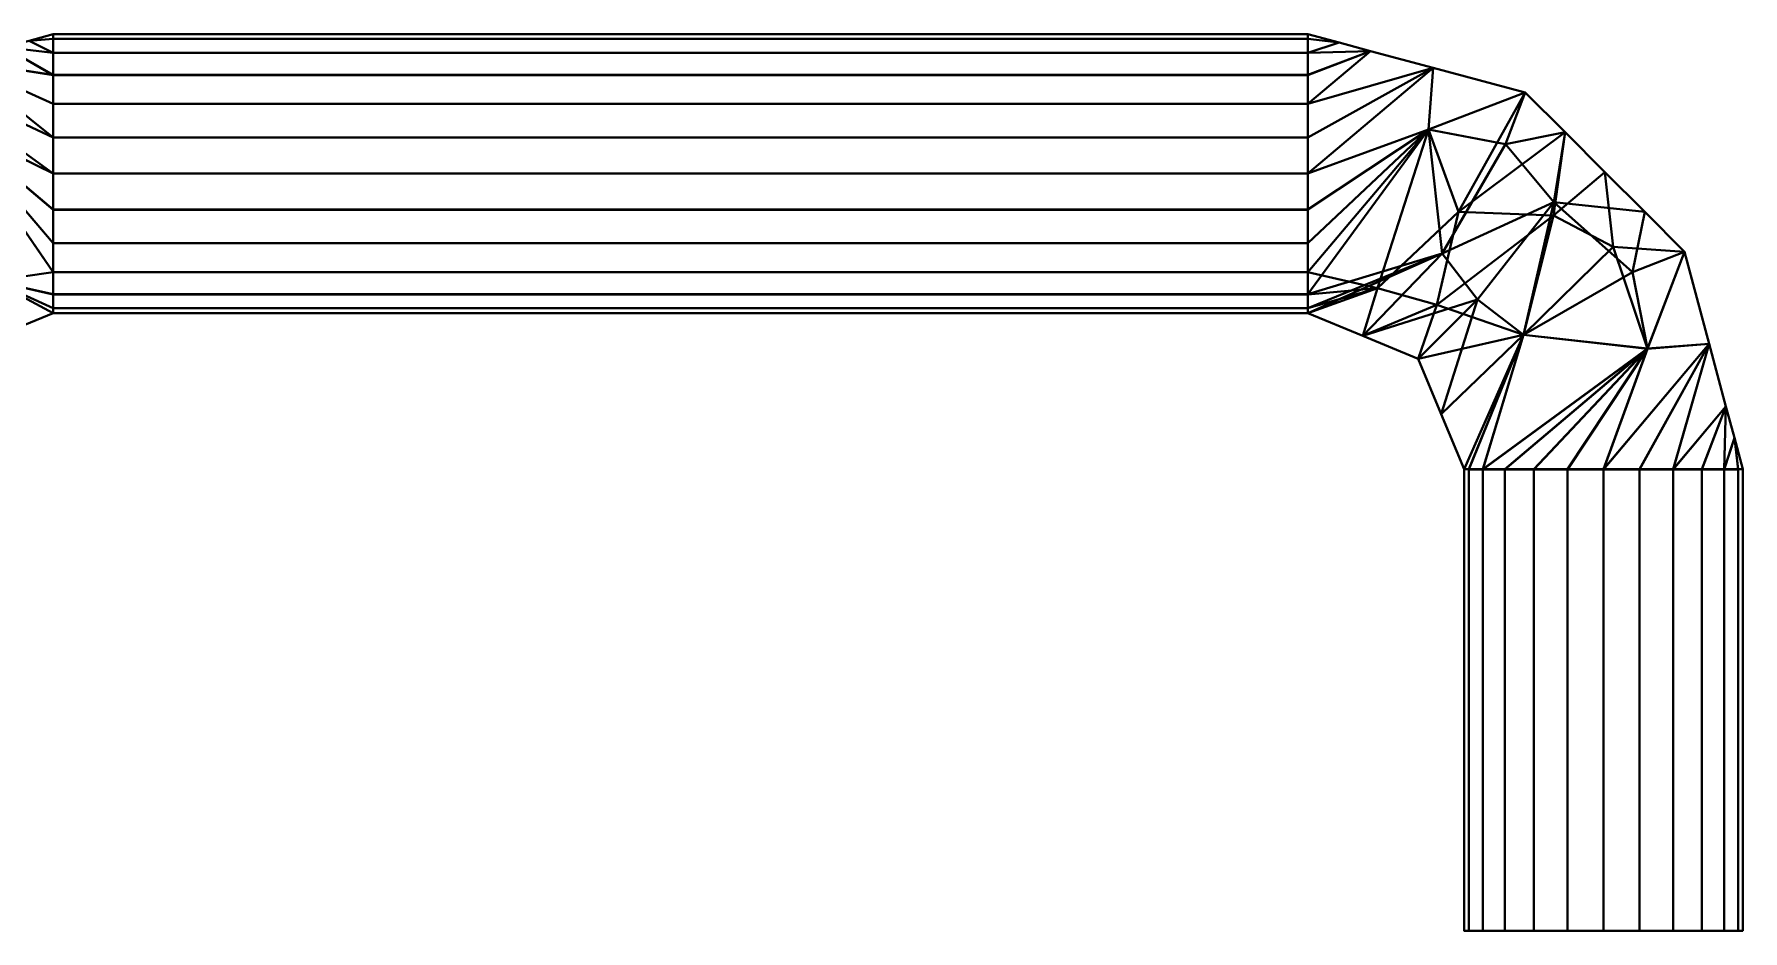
# Model space of a CAD drawing. Header units: inches. Extents: x -13 to 19.5, y -2.9 to 5.1.
# Drawn here: x -8.324 to -3.498, y 2.595 to 5.127 of the extents above; entities that cross this region are included whole.
import ezdxf

# ---------------------------------------------------------------- set-up
doc = ezdxf.new("R2010")
doc.units = ezdxf.units.IN
doc.header["$MEASUREMENT"] = 0
doc.layers.add('A-GENM', color=13, linetype='Continuous', lineweight=30)

# ---------------------------------------------------------------- blocks, each defined once
blk = doc.blocks.new('Handle - Lever Handle-742036-_3D_')
at = {"layer": 'A-GENM', "lineweight": 40}
mesh = blk.add_polyface(dxfattribs=at)
corners = [(-5.4202, -0.0089, -5.0561), (-5.4068, 0.093, -5.056), (-5.3675, 0.1879, -5.056), (-5.3049, 0.2695, -5.056), (-5.2234, 0.332, -5.056), (-5.1284, 0.3714, -5.056), (-5.0265, 0.3848, -5.056), (-4.9246, 0.3714, -5.056), (-4.8297, 0.332, -5.056), (-4.7481, 0.2695, -5.056), (-4.6856, 0.1879, -5.056), (-4.6462, 0.093, -5.056), (-4.6328, -0.0089, -5.0561), (-4.5035, -0.0089, -5.3682), (-4.1914, -0.0088, -5.4975), (-4.1914, 0.0931, -5.5109), (-4.1914, 0.188, -5.5502), (-4.1914, 0.2696, -5.6128), (-4.1914, 0.3322, -5.6943), (-4.1914, 0.3715, -5.7892), (-4.1914, 0.385, -5.8911), (-4.1914, 0.3716, -5.993), (-4.1914, 0.3323, -6.088), (-4.1914, 0.2697, -6.1695), (-4.1914, 0.1882, -6.2321), (-4.1914, 0.0933, -6.2715), (-4.1914, -0.0086, -6.2849), (-4.8058, -0.0087, -6.1203), (-5.2556, -0.0088, -5.6705), (-4.5458, -0.0086, -6.19), (-5.3252, -0.0088, -5.4105), (-4.3686, -0.0086, -6.2374), (-5.3727, -0.0089, -5.2333), (-4.28, -0.0086, -6.2612), (-5.3965, -0.0089, -5.1447), (-4.6172, 0.3849, -5.783), (-4.8009, 0.3671, -5.4357), (-4.532, 0.3397, -6.0159), (-5.1513, 0.3395, -5.3966), (-4.3474, -0.0088, -5.4329), (-4.3881, 0.2606, -5.5675), (-4.5561, 0.2999, -5.5208), (-5.0307, -0.0087, -5.8954), (-4.8852, 0.35, -5.7725), (-5.1431, -0.0087, -5.7829), (-4.9182, -0.0087, -6.0078), (-4.5682, -0.0089, -5.2121), (-5.0545, 0.3089, -5.6846)]
mesh.append_faces([[corners[k] for k in face] for face in [(25, 33, 24), (45, 35, 27), (17, 40, 16), (23, 31, 22), (21, 29, 20), (29, 22, 31), (18, 37, 17), (12, 36, 11), (10, 38, 9), (9, 38, 8), (7, 38, 6), (6, 30, 5), (11, 36, 10), (4, 32, 3), (30, 38, 28), (3, 32, 2)]], dxfattribs={"vtx0": -1, "vtx1": -1})
mesh.append_faces([[corners[k] for k in face] for face in [(20, 29, 37), (43, 47, 36), (10, 36, 38), (40, 37, 35), (43, 42, 47), (35, 37, 27), (40, 17, 37), (41, 36, 13), (30, 6, 38), (36, 47, 38), (40, 41, 39), (38, 47, 28), (35, 41, 40), (43, 41, 35), (43, 35, 45), (43, 36, 41)]], dxfattribs={"vtx0": -1, "vtx1": -1, "vtx2": -1})
mesh.append_faces([[corners[k] for k in face] for face in [(29, 21, 22), (38, 7, 8), (24, 33, 31), (2, 32, 34), (34, 1, 2), (40, 39, 14)]], dxfattribs={"vtx0": -1, "vtx2": -1})
mesh.append_faces([[corners[k] for k in face] for face in [(36, 12, 46, 13), (47, 42, 44, 28)]], dxfattribs={"vtx0": -1, "vtx3": -1})
mesh.append_faces([[corners[k] for k in face] for face in [(18, 19, 37), (29, 27, 37), (15, 16, 40), (14, 15, 40), (19, 20, 37), (45, 42, 43), (23, 24, 31), (30, 32, 4), (4, 5, 30), (13, 39, 41)]], dxfattribs={"vtx1": -1, "vtx2": -1})
mesh.append_faces([[corners[k] for k in face] for face in [(25, 26, 33), (34, 0, 1)]], dxfattribs={"vtx2": -1})
mesh = blk.add_polyface(dxfattribs=at)
corners = [(-5.4202, -0.0089, -5.0561), (-5.4202, -0.0093, -3.7528), (-5.4068, 0.0926, -3.7528), (-5.3675, 0.1876, -3.7528), (-5.3049, 0.2691, -3.7527), (-5.2234, 0.3317, -3.7527), (-5.1284, 0.371, -3.7527), (-5.0265, 0.3844, -3.7527), (-4.9246, 0.371, -3.7527), (-4.8297, 0.3317, -3.7527), (-4.7481, 0.2691, -3.7527), (-4.6856, 0.1876, -3.7528), (-4.6462, 0.0926, -3.7528), (-4.6328, -0.0093, -3.7528), (-4.6328, -0.0089, -5.0561), (-4.6462, 0.093, -5.056), (-4.6856, 0.1879, -5.056), (-4.7481, 0.2695, -5.056), (-4.8297, 0.332, -5.056), (-4.9246, 0.3714, -5.056), (-5.0265, 0.3848, -5.056), (-5.1284, 0.3714, -5.056), (-5.2234, 0.332, -5.056), (-5.3049, 0.2695, -5.056), (-5.3675, 0.1879, -5.056), (-5.4068, 0.093, -5.056)]
mesh.append_faces([[corners[k] for k in face] for face in [(1, 2, 25, 0)]], dxfattribs={"vtx1": -1})
mesh.append_faces([[corners[k] for k in face] for face in [(11, 12, 15, 16), (9, 10, 17, 18), (10, 11, 16, 17), (8, 9, 18, 19), (19, 20, 7, 8), (5, 6, 21, 22), (4, 5, 22, 23), (2, 3, 24, 25), (3, 4, 23, 24), (20, 21, 6, 7)]], dxfattribs={"vtx1": -1, "vtx3": -1})
mesh.append_faces([[corners[k] for k in face] for face in [(12, 13, 14, 15)]], dxfattribs={"vtx3": -1})
mesh = blk.add_polyface(dxfattribs=at)
corners = [(-4.6328, -0.0093, -3.7528), (-4.6462, 0.0926, -3.7528), (-4.6856, 0.1876, -3.7528), (-4.7481, 0.2691, -3.7527), (-4.8297, 0.3317, -3.7527), (-4.9246, 0.371, -3.7527), (-5.0265, 0.3844, -3.7527), (-5.1284, 0.371, -3.7527), (-5.2234, 0.3317, -3.7527), (-5.3049, 0.2691, -3.7527), (-5.3675, 0.1876, -3.7528), (-5.4068, 0.0926, -3.7528), (-5.4202, -0.0093, -3.7528), (-5.4068, -0.1112, -3.7528), (-5.3675, -0.2061, -3.7529), (-5.3049, -0.2877, -3.7529), (-5.2234, -0.3502, -3.7529), (-5.1284, -0.3896, -3.7529), (-5.0265, -0.403, -3.7529), (-4.9246, -0.3896, -3.7529), (-4.8297, -0.3502, -3.7529), (-4.7481, -0.2877, -3.7529), (-4.6856, -0.2061, -3.7529), (-4.6462, -0.1112, -3.7528)]
mesh.append_faces([[corners[k] for k in face] for face in [(2, 0, 1), (22, 19, 20, 21)]], dxfattribs={"vtx0": -1})
mesh.append_faces([[corners[k] for k in face] for face in [(10, 0, 4, 7)]], dxfattribs={"vtx0": -1, "vtx1": -1, "vtx2": -1, "vtx3": -1})
mesh.append_faces([[corners[k] for k in face] for face in [(22, 12, 18, 19)]], dxfattribs={"vtx0": -1, "vtx1": -1, "vtx3": -1})
mesh.append_faces([[corners[k] for k in face] for face in [(12, 17, 18)]], dxfattribs={"vtx0": -1, "vtx2": -1})
mesh.append_faces([[corners[k] for k in face] for face in [(0, 2, 3, 4)]], dxfattribs={"vtx0": -1, "vtx3": -1})
mesh.append_faces([[corners[k] for k in face] for face in [(12, 13, 16, 17)]], dxfattribs={"vtx1": -1, "vtx3": -1})
mesh.append_faces([[corners[k] for k in face] for face in [(8, 9, 10, 7)]], dxfattribs={"vtx2": -1})
mesh.append_faces([[corners[k] for k in face] for face in [(10, 11, 12, 0), (22, 23, 0, 12)]], dxfattribs={"vtx2": -1, "vtx3": -1})
mesh.append_faces([[corners[k] for k in face] for face in [(4, 5, 6, 7), (13, 14, 15, 16)]], dxfattribs={"vtx3": -1})
mesh = blk.add_polyface(dxfattribs=at)
corners = [(-0.648, -0.0086, -6.2849), (-4.1914, -0.0086, -6.2849), (-4.1914, 0.0933, -6.2715), (-4.1914, 0.1882, -6.2321), (-4.1914, 0.2697, -6.1695), (-4.1914, 0.3323, -6.088), (-4.1914, 0.3716, -5.993), (-4.1914, 0.385, -5.8911), (-4.1914, 0.3715, -5.7892), (-4.1914, 0.3322, -5.6943), (-4.1914, 0.2696, -5.6128), (-4.1914, 0.188, -5.5502), (-4.1914, 0.0931, -5.5109), (-4.1914, -0.0088, -5.4975), (-0.648, -0.0088, -5.4975), (-0.648, 0.0931, -5.5109), (-0.648, 0.188, -5.5502), (-0.648, 0.2696, -5.6128), (-0.648, 0.3322, -5.6943), (-0.648, 0.3715, -5.7892), (-0.648, 0.385, -5.8911), (-0.648, 0.3716, -5.993), (-0.648, 0.3323, -6.088), (-0.648, 0.2697, -6.1695), (-0.648, 0.1882, -6.2321), (-0.648, 0.0933, -6.2715)]
mesh.append_faces([[corners[k] for k in face] for face in [(1, 2, 25, 0)]], dxfattribs={"vtx1": -1})
mesh.append_faces([[corners[k] for k in face] for face in [(11, 12, 15, 16), (9, 10, 17, 18), (10, 11, 16, 17), (8, 9, 18, 19), (19, 20, 7, 8), (5, 6, 21, 22), (4, 5, 22, 23), (2, 3, 24, 25), (3, 4, 23, 24), (20, 21, 6, 7)]], dxfattribs={"vtx1": -1, "vtx3": -1})
mesh.append_faces([[corners[k] for k in face] for face in [(12, 13, 14, 15)]], dxfattribs={"vtx3": -1})
mesh = blk.add_polyface(dxfattribs=at)
corners = [(-0.648, -0.0086, -6.2849), (-0.648, 0.0933, -6.2715), (-0.648, 0.1882, -6.2321), (-0.648, 0.2697, -6.1695), (-0.648, 0.3323, -6.088), (-0.648, 0.3716, -5.993), (-0.648, 0.385, -5.8911), (-0.648, 0.3715, -5.7892), (-0.648, 0.3322, -5.6943), (-0.648, 0.2696, -5.6128), (-0.648, 0.188, -5.5502), (-0.648, 0.0931, -5.5109), (-0.648, -0.0088, -5.4975), (-0.4708, -0.0088, -5.4241), (-0.3974, -0.0089, -5.2469), (-0.384, 0.093, -5.2469), (-0.3447, 0.188, -5.2468), (-0.2821, 0.2695, -5.2468), (-0.2006, 0.3321, -5.2468), (-0.1056, 0.3714, -5.2468), (-0.0037, 0.3848, -5.2468), (0.0982, 0.3714, -5.2468), (0.1931, 0.3321, -5.2468), (0.2747, 0.2695, -5.2468), (0.3372, 0.188, -5.2468), (0.3766, 0.093, -5.2469), (0.39, -0.0089, -5.2469), (0.2509, -0.0087, -5.7659), (-0.129, -0.0086, -6.1459), (0.3167, -0.0088, -5.5204), (-0.3746, -0.0086, -6.2117), (0.3533, -0.0088, -5.3836), (-0.5113, -0.0086, -6.2483), (0.3717, -0.0089, -5.3153), (-0.5797, -0.0086, -6.2666), (0.0609, -0.0087, -5.9559), (-0.0574, 0.3792, -5.643), (-0.2518, 0.3792, -5.8374), (0.2838, -0.0088, -5.6431), (-0.3583, 0.3341, -6.0331), (0.0255, 0.377, -5.5083), (-0.3064, 0.2847, -5.4175), (-0.4773, 0.2847, -5.5885), (-0.2992, 0.3548, -5.5956), (-0.0427, 0.3187, -5.8618), (-0.2518, -0.0086, -6.1788), (0.1559, -0.0087, -5.8609), (-0.034, -0.0087, -6.0509)]
mesh.append_faces([[corners[k] for k in face] for face in [(25, 33, 24), (38, 21, 29), (16, 41, 15), (46, 36, 27), (11, 42, 10), (32, 3, 30), (8, 39, 7), (10, 42, 9), (30, 5, 45), (3, 32, 2)]], dxfattribs={"vtx0": -1, "vtx1": -1})
mesh.append_faces([[corners[k] for k in face] for face in [(40, 20, 38), (41, 43, 13), (41, 40, 36), (40, 41, 16), (43, 41, 36), (39, 37, 28), (37, 42, 43), (43, 36, 44), (47, 37, 44), (36, 46, 44), (42, 39, 9), (43, 42, 13), (39, 45, 6), (42, 37, 39), (36, 40, 27), (37, 43, 44)]], dxfattribs={"vtx0": -1, "vtx1": -1, "vtx2": -1})
mesh.append_faces([[corners[k] for k in face] for face in [(40, 18, 19), (38, 20, 21), (45, 5, 6), (29, 21, 22), (39, 28, 45), (41, 14, 15), (24, 33, 31), (2, 32, 34), (39, 6, 7), (30, 3, 4), (34, 1, 2), (41, 13, 14), (40, 17, 18), (42, 12, 13)]], dxfattribs={"vtx0": -1, "vtx2": -1})
mesh.append_faces([[corners[k] for k in face] for face in [(47, 28, 37), (16, 17, 40), (11, 12, 42), (35, 47, 44, 46), (31, 29, 23), (22, 23, 29), (23, 24, 31), (8, 9, 39), (4, 5, 30), (38, 27, 40), (19, 20, 40)]], dxfattribs={"vtx1": -1, "vtx2": -1})
mesh.append_faces([[corners[k] for k in face] for face in [(25, 26, 33), (34, 0, 1)]], dxfattribs={"vtx2": -1})
mesh = blk.add_polyface(dxfattribs=at)
corners = [(-4.6328, -0.0089, -5.0561), (-4.6462, -0.1108, -5.0561), (-4.6856, -0.2058, -5.0561), (-4.7481, -0.2873, -5.0561), (-4.8297, -0.3499, -5.0562), (-4.9246, -0.3892, -5.0562), (-5.0265, -0.4026, -5.0562), (-5.1284, -0.3892, -5.0562), (-5.2234, -0.3499, -5.0562), (-5.3049, -0.2873, -5.0561), (-5.3675, -0.2058, -5.0561), (-5.4068, -0.1108, -5.0561), (-5.4202, -0.0089, -5.0561), (-5.2556, -0.0088, -5.6705), (-4.8058, -0.0087, -6.1203), (-4.1914, -0.0086, -6.2849), (-4.1914, -0.1105, -6.2715), (-4.1914, -0.2055, -6.2322), (-4.1914, -0.287, -6.1697), (-4.1914, -0.3496, -6.0882), (-4.1914, -0.389, -5.9932), (-4.1914, -0.4024, -5.8913), (-4.1914, -0.389, -5.7894), (-4.1914, -0.3497, -5.6945), (-4.1914, -0.2872, -5.6129), (-4.1914, -0.2057, -5.5503), (-4.1914, -0.1107, -5.511), (-4.1914, -0.0088, -5.4975), (-4.5035, -0.0089, -5.3682), (-5.3252, -0.0088, -5.4105), (-4.5458, -0.0086, -6.19), (-5.3727, -0.0089, -5.2333), (-4.3686, -0.0086, -6.2374), (-5.3965, -0.0089, -5.1447), (-4.28, -0.0086, -6.2612), (-4.5711, -0.3847, -5.6657), (-4.8009, -0.3847, -5.4359), (-4.532, -0.3571, -6.0161), (-5.1513, -0.3572, -5.3968), (-5.0307, -0.0087, -5.8954), (-4.7502, -0.3209, -5.9745), (-4.8869, -0.353, -5.8107), (-5.1431, -0.0087, -5.7829), (-4.9182, -0.0087, -6.0078), (-4.671, -0.3699, -5.5358), (-4.3474, -0.0088, -5.4329), (-4.5682, -0.0089, -5.2121), (-5.1086, -0.3226, -5.6129)]
mesh.append_faces([[corners[k] for k in face] for face in [(17, 34, 16), (18, 32, 17), (20, 30, 19), (22, 37, 21), (27, 35, 26), (24, 37, 23), (28, 44, 45), (4, 38, 3), (6, 38, 5), (29, 8, 31), (42, 47, 13), (46, 44, 28), (26, 35, 25), (11, 33, 10)]], dxfattribs={"vtx0": -1, "vtx1": -1})
mesh.append_faces([[corners[k] for k in face] for face in [(38, 13, 47), (36, 41, 44), (40, 41, 43), (37, 30, 21), (14, 37, 40), (41, 47, 42), (40, 35, 41), (46, 36, 44), (36, 38, 47), (36, 47, 41), (25, 35, 37), (36, 2, 38), (6, 29, 38), (35, 44, 41), (35, 45, 44), (35, 40, 37)]], dxfattribs={"vtx0": -1, "vtx1": -1, "vtx2": -1})
mesh.append_faces([[corners[k] for k in face] for face in [(32, 18, 19), (30, 20, 21), (17, 32, 34), (37, 24, 25), (29, 6, 7), (31, 8, 9), (36, 0, 1), (36, 1, 2), (38, 2, 3), (10, 33, 31), (38, 4, 5), (35, 27, 45)]], dxfattribs={"vtx0": -1, "vtx2": -1})
mesh.append_faces([[corners[k] for k in face] for face in [(12, 33, 11)]], dxfattribs={"vtx1": -1})
mesh.append_faces([[corners[k] for k in face] for face in [(14, 30, 37), (39, 43, 41, 42), (43, 14, 40), (22, 23, 37), (7, 8, 29), (29, 13, 38), (46, 0, 36), (9, 10, 31), (30, 32, 19)]], dxfattribs={"vtx1": -1, "vtx2": -1})
mesh.append_faces([[corners[k] for k in face] for face in [(34, 15, 16)]], dxfattribs={"vtx2": -1})
mesh = blk.add_polyface(dxfattribs=at)
corners = [(-4.6328, -0.0089, -5.0561), (-4.6328, -0.0093, -3.7528), (-4.6462, -0.1112, -3.7528), (-4.6856, -0.2061, -3.7529), (-4.7481, -0.2877, -3.7529), (-4.8297, -0.3502, -3.7529), (-4.9246, -0.3896, -3.7529), (-5.0265, -0.403, -3.7529), (-5.1284, -0.3896, -3.7529), (-5.2234, -0.3502, -3.7529), (-5.3049, -0.2877, -3.7529), (-5.3675, -0.2061, -3.7529), (-5.4068, -0.1112, -3.7528), (-5.4202, -0.0093, -3.7528), (-5.4202, -0.0089, -5.0561), (-5.4068, -0.1108, -5.0561), (-5.3675, -0.2058, -5.0561), (-5.3049, -0.2873, -5.0561), (-5.2234, -0.3499, -5.0562), (-5.1284, -0.3892, -5.0562), (-5.0265, -0.4026, -5.0562), (-4.9246, -0.3892, -5.0562), (-4.8297, -0.3499, -5.0562), (-4.7481, -0.2873, -5.0561), (-4.6856, -0.2058, -5.0561), (-4.6462, -0.1108, -5.0561)]
mesh.append_faces([[corners[k] for k in face] for face in [(1, 2, 25, 0)]], dxfattribs={"vtx1": -1})
mesh.append_faces([[corners[k] for k in face] for face in [(11, 12, 15, 16), (9, 10, 17, 18), (10, 11, 16, 17), (8, 9, 18, 19), (19, 20, 7, 8), (5, 6, 21, 22), (4, 5, 22, 23), (2, 3, 24, 25), (3, 4, 23, 24), (20, 21, 6, 7)]], dxfattribs={"vtx1": -1, "vtx3": -1})
mesh.append_faces([[corners[k] for k in face] for face in [(12, 13, 14, 15)]], dxfattribs={"vtx3": -1})
mesh = blk.add_polyface(dxfattribs=at)
corners = [(-0.648, -0.0088, -5.4975), (-4.1914, -0.0088, -5.4975), (-4.1914, -0.1107, -5.511), (-4.1914, -0.2057, -5.5503), (-4.1914, -0.2872, -5.6129), (-4.1914, -0.3497, -5.6945), (-4.1914, -0.389, -5.7894), (-4.1914, -0.4024, -5.8913), (-4.1914, -0.389, -5.9932), (-4.1914, -0.3496, -6.0882), (-4.1914, -0.287, -6.1697), (-4.1914, -0.2055, -6.2322), (-4.1914, -0.1105, -6.2715), (-4.1914, -0.0086, -6.2849), (-0.648, -0.0086, -6.2849), (-0.648, -0.1105, -6.2715), (-0.648, -0.2055, -6.2322), (-0.648, -0.287, -6.1697), (-0.648, -0.3496, -6.0882), (-0.648, -0.389, -5.9932), (-0.648, -0.4024, -5.8913), (-0.648, -0.389, -5.7894), (-0.648, -0.3497, -5.6945), (-0.648, -0.2872, -5.6129), (-0.648, -0.2057, -5.5503), (-0.648, -0.1107, -5.511)]
mesh.append_faces([[corners[k] for k in face] for face in [(1, 2, 25, 0)]], dxfattribs={"vtx1": -1})
mesh.append_faces([[corners[k] for k in face] for face in [(11, 12, 15, 16), (9, 10, 17, 18), (10, 11, 16, 17), (8, 9, 18, 19), (19, 20, 7, 8), (5, 6, 21, 22), (4, 5, 22, 23), (2, 3, 24, 25), (3, 4, 23, 24), (20, 21, 6, 7)]], dxfattribs={"vtx1": -1, "vtx3": -1})
mesh.append_faces([[corners[k] for k in face] for face in [(12, 13, 14, 15)]], dxfattribs={"vtx3": -1})
mesh = blk.add_polyface(dxfattribs=at)
corners = [(-0.648, -0.0088, -5.4975), (-0.648, -0.1107, -5.511), (-0.648, -0.2057, -5.5503), (-0.648, -0.2872, -5.6129), (-0.648, -0.3497, -5.6945), (-0.648, -0.389, -5.7894), (-0.648, -0.4024, -5.8913), (-0.648, -0.389, -5.9932), (-0.648, -0.3496, -6.0882), (-0.648, -0.287, -6.1697), (-0.648, -0.2055, -6.2322), (-0.648, -0.1105, -6.2715), (-0.648, -0.0086, -6.2849), (-0.129, -0.0086, -6.1459), (0.2509, -0.0087, -5.7659), (0.39, -0.0089, -5.2469), (0.3766, -0.1108, -5.2469), (0.3372, -0.2057, -5.247), (0.2747, -0.2873, -5.247), (0.1931, -0.3498, -5.247), (0.0982, -0.3892, -5.247), (-0.0037, -0.4026, -5.247), (-0.1056, -0.3892, -5.247), (-0.2006, -0.3498, -5.247), (-0.2821, -0.2873, -5.247), (-0.3447, -0.2057, -5.247), (-0.384, -0.1108, -5.2469), (-0.3974, -0.0089, -5.2469), (-0.4708, -0.0088, -5.4241), (-0.3746, -0.0086, -6.2117), (0.3167, -0.0088, -5.5204), (-0.5113, -0.0086, -6.2483), (0.3533, -0.0088, -5.3836), (-0.5797, -0.0086, -6.2666), (0.3717, -0.0089, -5.3153), (0.0609, -0.0087, -5.9559), (-0.2518, -0.3967, -5.8376), (-0.0574, -0.3968, -5.6432), (0.2838, -0.0088, -5.6431), (-0.3583, -0.3515, -6.0333), (0.0255, -0.3947, -5.5085), (-0.4773, -0.3023, -5.5886), (-0.3064, -0.3024, -5.4177), (-0.2992, -0.3724, -5.5958), (-0.0331, -0.3362, -5.8523), (-0.2518, -0.0086, -6.1788), (-0.034, -0.0087, -6.0509), (0.1559, -0.0087, -5.8609)]
mesh.append_faces([[corners[k] for k in face] for face in [(17, 34, 16), (21, 38, 20), (18, 32, 17), (20, 30, 19), (23, 40, 22), (4, 39, 3), (46, 36, 13), (29, 9, 31), (32, 18, 30), (2, 41, 1), (3, 41, 2), (11, 33, 10), (5, 39, 4)]], dxfattribs={"vtx0": -1, "vtx1": -1})
mesh.append_faces([[corners[k] for k in face] for face in [(36, 39, 13), (42, 37, 40), (21, 40, 38), (43, 44, 37), (25, 42, 40), (41, 43, 28), (44, 47, 37), (43, 42, 28), (36, 46, 44), (39, 6, 45), (40, 37, 14), (41, 39, 36), (43, 41, 36), (39, 41, 3), (43, 36, 44), (43, 37, 42)]], dxfattribs={"vtx0": -1, "vtx1": -1, "vtx2": -1})
mesh.append_faces([[corners[k] for k in face] for face in [(41, 28, 0), (40, 14, 38), (42, 27, 28), (7, 29, 45), (17, 32, 34), (45, 6, 7), (41, 0, 1), (40, 24, 25), (10, 33, 31), (39, 5, 6), (42, 25, 26)]], dxfattribs={"vtx0": -1, "vtx2": -1})
mesh.append_faces([[corners[k] for k in face] for face in [(44, 46, 35, 47)]], dxfattribs={"vtx0": -1, "vtx3": -1})
mesh.append_faces([[corners[k] for k in face] for face in [(12, 33, 11)]], dxfattribs={"vtx1": -1})
mesh.append_faces([[corners[k] for k in face] for face in [(18, 19, 30), (38, 30, 20), (21, 22, 40), (23, 24, 40), (7, 8, 29), (8, 9, 29), (45, 13, 39), (9, 10, 31), (26, 27, 42), (47, 14, 37)]], dxfattribs={"vtx1": -1, "vtx2": -1})
mesh.append_faces([[corners[k] for k in face] for face in [(34, 15, 16)]], dxfattribs={"vtx2": -1})

msp = doc.modelspace()

# ---------------------------------------------------------------- block references
at = {"layer": 'A-GENM', "lineweight": 40, "extrusion": (0, -1, 0), "rotation": 180}
msp.add_blockref('Handle - Lever Handle-742036-_3D_', (-8.918, 38.6245, 1.1575), dxfattribs=at)

doc.saveas('drawing.dxf')
